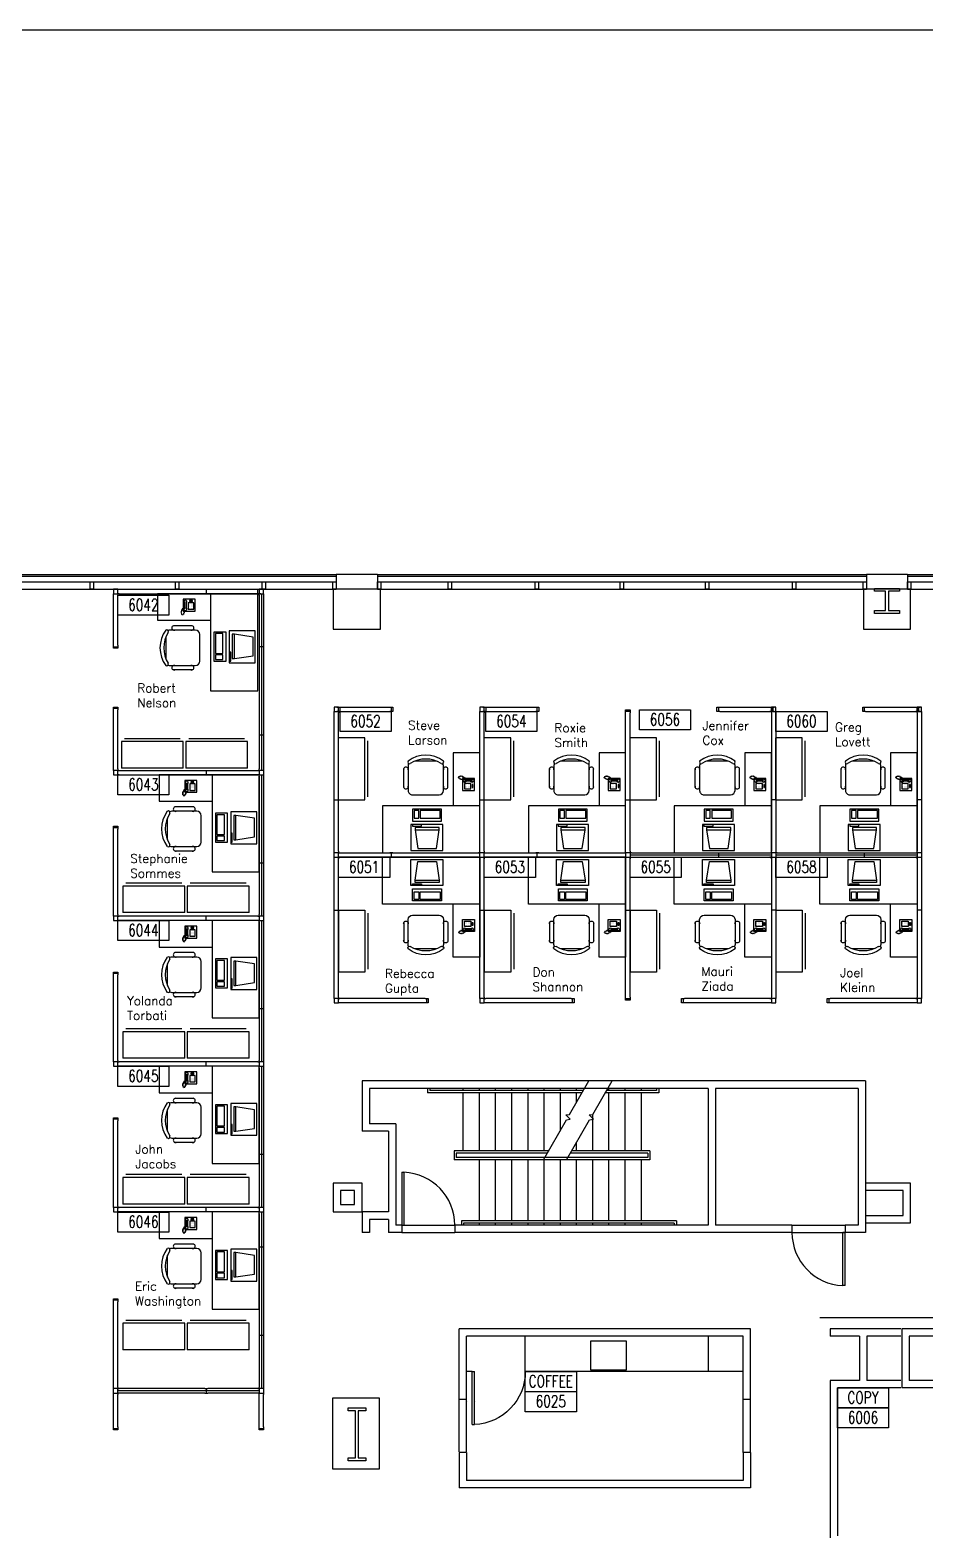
# Model space of a CAD drawing. Header units: inches. Extents: x 619 to 14864, y 611 to 3754.
# Drawn here: x 5140 to 5748, y 2735 to 3754 of the extents above; entities that cross this region are included whole.
import ezdxf
from ezdxf.enums import TextEntityAlignment as Align

# ---------------------------------------------------------------- set-up
doc = ezdxf.new("R2010")
doc.units = ezdxf.units.IN
doc.header["$MEASUREMENT"] = 0
doc.linetypes.add('HIDDEN', pattern=[0.375, 0.25, -0.125])
doc.layers.get('0').update_dxf_attribs({"linetype": 'CONTINUOUS'})
for name, color, linetype in [('A-DOOR-TRIM-3D', 7, 'CONTINUOUS'), ('CHAIRS', 4, 'CONTINUOUS'), ('CPU', 6, 'CONTINUOUS'), ('E-B-CORE', 8, 'CONTINUOUS'), ('E-B-FURR', 6, 'CONTINUOUS'), ('E-B-GLAZ', 8, 'CONTINUOUS'), ('E-B-MULL', 8, 'CONTINUOUS'), ('E-B-SHEL', 2, 'CONTINUOUS'), ('E-C-HEAD', 5, 'CONTINUOUS'), ('E-F-CASE', 4, 'CONTINUOUS'), ('E-F-DOOR', 3, 'CONTINUOUS'), ('E-F-PLMB', 2, 'CONTINUOUS'), ('E-F-STAIR', 8, 'CONTINUOUS'), ('E-S-COLM', 8, 'CONTINUOUS'), ('EMPLOYEE', 1, 'CONTINUOUS'), ('Frame', 10, 'CONTINUOUS'), ('FURNITURE', 3, 'CONTINUOUS'), ('PANELS_201', 6, 'CONTINUOUS'), ('PHONES', 4, 'CONTINUOUS'), ('RMNUM', 40, 'CONTINUOUS')]:
    doc.layers.add(name, color=color, linetype=linetype)
doc.styles.add('ARCHITXT', font='simplex.shx')
doc.styles.add('ROMANS', font='romans', dxfattribs={"width": 0.75, "height": 8})

# ---------------------------------------------------------------- blocks, each defined once
blk = doc.blocks.new('DR-36')
for p, q in [((0, 36), (0, 0)), ((0, 36), (1.5, 36)), ((1.5, 36), (1.5, 0)), ((0, 0), (1.5, 0))]:
    blk.add_line(p, q)
blk.add_arc((0, 0), 36, 0, 87.6141)
blk = doc.blocks.new('RMNUM')
at = {"layer": 'RMNUM'}
blk.add_lwpolyline([(-16.33354, 6.674702), (18.388073, 6.674702), (18.388073, -6.982766), (-16.33354, -6.982766), (-16.33354, 6.674702)], dxfattribs=at)
at = {"layer": 'RMNUM', "style": 'ROMANS', "width": 0.75}
blk.add_attdef('NUMBER', text='', height=8, dxfattribs=at).set_placement((1.027267, 0.114097), align=Align.MIDDLE_CENTER)
blk = doc.blocks.new('CHAIR7')
for p, q in [((20, 12), (3, 12)), ((5.1, 15), (17.9, 15)), ((0, 9), (0, -9)), ((23, -7.4), (23, 7.4)), ((3, -12), (20, -12)), ((5.1, -15), (17.9, -15))]:
    blk.add_line(p, q)
for centre, radius, start, end in [((3, 9), 3, 90, 180), ((5.6, 13.5), 1.56, 73.7398, 286.2602), ((17.4, 13.5), 1.56, 253.7398, 106.2602), ((20, 9), 3, 62.4156, 90), ((22.3, 11.1), 1.1, 53.3099, 212.0274), ((4.8, 0), 19.6, 327.5758, 32.4242), ((7, 0), 20, 323.1301, 36.8699), ((3, -9), 3, 180, 270), ((5.6, -13.5), 1.56, 73.7398, 286.2602), ((17.4, -13.5), 1.56, 253.7398, 106.2602), ((20, -9), 3, 270, 297.5844), ((22.3, -11.1), 1.1, 147.9726, 306.6901)]:
    blk.add_arc(centre, radius, start, end)
blk = doc.blocks.new('DESK2')
for p, q in [((33, 0), (-33, 0)), ((-33, 0), (-33, -68)), ((33, -32), (33, 0)), ((-33, -32), (33, -32)), ((-15, -68), (-15, -32)), ((-33, -68), (-15, -68))]:
    blk.add_line(p, q)
blk = doc.blocks.new('FC42X18D')
for p, q in [((-21, 0), (-21, -18)), ((-21, 0), (21, 0)), ((21, -18), (21, 0)), ((-21, -18), (21, -18)), ((-19, -20), (19, -20))]:
    blk.add_line(p, q)
blk = doc.blocks.new('RECTANG')
for p, q in [((1, 1), (0, 1)), ((0, 1), (0, 0)), ((1, 0), (1, 1)), ((0, 0), (1, 0))]:
    blk.add_line(p, q)
blk = doc.blocks.new('IBMAT', base_point=(61, 306))
for p, q in [((75, 307), (75, 306)), ((81, 307), (75, 307)), ((81, 306), (81, 307))]:
    blk.add_line(p, q)
at = {"xscale": 21, "yscale": 17, "zscale": 21}
blk.add_blockref('RECTANG', (61, 306), dxfattribs=at)
blk = doc.blocks.new('KEYBOARD', base_point=(60, 294))
for p, xscale, yscale, zscale in [((60, 294), 19, 8, 19), ((61, 295), 13, 5, 13), ((75, 295), 3, 5, 3)]:
    blk.add_blockref('RECTANG', p, dxfattribs=dict(xscale=xscale, yscale=yscale, zscale=zscale))
blk = doc.blocks.new('COMPUTER')
for p, q in [((-6.6, 16.2), (-8.5, 3.5)), ((6.1, 16.2), (-6.6, 16.2)), ((8, 3.5), (6.1, 16.2)), ((-8.5, 3.5), (-8.5, 2)), ((8, 3.5), (-8.5, 3.5)), ((-8.5, 2), (8, 2)), ((8, 2), (8, 3.5))]:
    blk.add_line(p, q)
at = {"xscale": 1.033846153846154, "yscale": 1.033846153846154, "zscale": 1.033846153846154}
for name, p in [('IBMAT', (-10.9, 0)), ('KEYBOARD', (-10, -10.5))]:
    blk.add_blockref(name, p, dxfattribs=at)
blk = doc.blocks.new('FNPHONE')
for p, q in [((-9.1, 0.2), (-9.7, 0)), ((-8.9, 0.6), (-9.5, 0.4)), ((-8.7, 1), (-9.3, 0.8)), ((-8.5, 1.4), (-9.1, 1.2)), ((-8.3, 1.8), (-8.9, 1.6)), ((-7.1, 0.6), (-7.5, -0.6)), ((-7.3, 6.5), (-7.3, 1.5)), ((-6.3, 6.5), (-6.3, 1.5)), ((-3.9, 4.8), (-3.9, 4.8)), ((-3.9, 3.9), (-3.9, 3.9)), ((-3.9, 3), (-3.9, 3)), ((-3.9, 2), (-3.9, 2)), ((-2.9, 4.8), (-2.9, 4.8)), ((-2.9, 3.9), (-2.9, 3.9)), ((-2.9, 3), (-2.9, 3)), ((-2.9, 2), (-2.9, 2)), ((-2, 4.8), (-2, 4.8)), ((-2, 3.9), (-2, 3.9)), ((-2, 3), (-2, 3)), ((-2, 2), (-2, 2)), ((-9.3, -0.2), (-9.9, -0.4)), ((-9.3, -0.6), (-9.9, -0.8)), ((-9.3, -1), (-9.9, -1.2)), ((-9.3, -1.4), (-9.9, -1.6)), ((-9.1, -1.8), (-9.7, -2)), ((-8.9, -2.2), (-9.5, -2.4)), ((-8.4, -2.5), (-9, -2.7)), ((-7.9, -2), (-8.5, -2.2)), ((-7.7, -1.6), (-8.3, -1.8)), ((-7.5, -1.2), (-8.1, -1.4)), ((-7.3, -0.8), (-7.9, -1))]:
    blk.add_line(p, q)
for centre, start, end in [((-6.8, 6.5), 298.4915, 241.5085), ((-6.8, 1.5), 118.4915, 61.5085)]:
    blk.add_arc(centre, 1.05, start, end)
for p, xscale, yscale, zscale in [((-8.2, 0), 8.20528234483245, 8.104073169521023, 8.20528234483245), ((-4.8, 1.3), 3.75, 4.375, 3.75), ((-4, 6.7), 2.03125, 0.46875, 2.03125)]:
    blk.add_blockref('RECTANG', p, dxfattribs=dict(xscale=xscale, yscale=yscale, zscale=zscale))

msp = doc.modelspace()

# ---------------------------------------------------------------- linework, layer by layer
msp.add_line((5688.7, 2797.3), (5688.7, 2797.3))
at = {"layer": 'A-DOOR-TRIM-3D'}
for p, q in [((5437.6, 2822.6), (5437.6, 2822.6, 97.5)), ((5442.6, 2822.6), (5442.6, 2822.6, 97.5))]:
    msp.add_line(p, q, dxfattribs=at)
at = {"layer": 'E-B-CORE'}
for p, q in [((5707.7, 3040), (5365.7, 3040)), ((5365.7, 3040), (5365.7, 3006)), ((5707.7, 3040), (5707.7, 2937)), ((5600.7, 3035), (5370.7, 3035)), ((5370.7, 3035), (5370.7, 3011)), ((5600.7, 3035), (5600.7, 2942)), ((5702.7, 3035), (5605.7, 3035)), ((5605.7, 3035), (5605.7, 2942)), ((5702.7, 3035), (5702.7, 2942)), ((5383.7, 3006), (5365.7, 3006)), ((5388.7, 3011), (5370.7, 3011)), ((5383.7, 3006), (5383.7, 2951)), ((5388.7, 3011), (5388.7, 2942)), ((5733.2, 2965.6), (5707.7, 2965.6)), ((5733.2, 2948.6), (5733.2, 2965.6)), ((5383.7, 2951), (5365.7, 2951)), ((5365.7, 2951), (5365.7, 2937)), ((5383.7, 2946), (5370.7, 2946)), ((5370.7, 2946), (5370.7, 2937)), ((5383.7, 2946), (5383.7, 2937)), ((5707.7, 2948.6), (5733.2, 2948.6)), ((5370.7, 2937), (5365.7, 2937)), ((5392.7, 2937), (5383.7, 2937)), ((5392.7, 2942), (5388.7, 2942)), ((5392.7, 2942), (5392.7, 2937)), ((5600.7, 2942), (5428.7, 2942)), ((5428.7, 2942), (5428.7, 2937)), ((5657.7, 2937), (5428.7, 2937)), ((5657.7, 2942), (5605.7, 2942)), ((5657.7, 2942), (5657.7, 2937)), ((5702.7, 2942), (5693.7, 2942)), ((5693.7, 2942), (5693.7, 2937)), ((5707.7, 2937), (5693.7, 2937)), ((5732.2, 2871.6), (5732.2, 2831.6)), ((5756.7, 2871.6), (5732.2, 2871.6)), ((5737.2, 2866.6), (5737.2, 2836.6)), ((5756.7, 2866.6), (5737.2, 2866.6)), ((5881.2, 2836.6), (5737.2, 2836.6)), ((5881.2, 2831.6), (5732.2, 2831.6))]:
    msp.add_line(p, q, dxfattribs=at)
for points in [[(5365.7, 2970.6), (5346.2, 2970.6), (5346.2, 2951), (5365.7, 2951)], [(5360.7, 2965.6), (5351.2, 2965.6), (5351.2, 2956), (5360.7, 2956)]]:
    msp.add_lwpolyline(points, close=True, dxfattribs=at)
for points in [[(5738.2, 2970.6), (5707.7, 2970.6)], [(5707.7, 2943.6), (5738.2, 2943.6), (5738.2, 2970.6)]]:
    msp.add_lwpolyline(points, dxfattribs=at)
at = {"layer": 'E-B-FURR'}
for p, q in [((5016.2, 3374), (5348.2, 3374)), ((5376.2, 3374), (5708.2, 3374)), ((5736.2, 3374), (6068.2, 3374)), ((5629.6, 2871.6), (5431.6, 2871.6)), ((5431.6, 2823.6), (5431.6, 2871.6)), ((5624.6, 2866.6), (5436.6, 2866.6)), ((5436.6, 2823.6), (5436.6, 2866.6)), ((5624.6, 2823.6), (5624.6, 2866.6)), ((5629.6, 2823.6), (5629.6, 2871.6)), ((5731.6, 2871.6), (5683.6, 2871.6)), ((5683.6, 2871.6), (5683.6, 2866.6)), ((5703.6, 2866.6), (5683.6, 2866.6)), ((5703.6, 2866.6), (5703.6, 2836.6)), ((5708.6, 2866.6), (5708.6, 2836.6)), ((5731.6, 2866.6), (5708.6, 2866.6)), ((5703.6, 2836.6), (5683.6, 2836.6)), ((5683.6, 2836.6), (5683.6, 2729)), ((5731.6, 2836.6), (5708.6, 2836.6)), ((5436.6, 2823.6), (5431.6, 2823.6)), ((5629.6, 2823.6), (5624.6, 2823.6)), ((5731.6, 2831.6), (5688.6, 2831.6)), ((5688.6, 2831.6), (5688.6, 2731.1)), ((5431.6, 2787.6), (5431.6, 2763.6)), ((5436.6, 2787.6), (5431.6, 2787.6)), ((5436.6, 2787.6), (5436.6, 2768.6)), ((5624.6, 2787.6), (5624.6, 2768.6)), ((5629.6, 2787.6), (5624.6, 2787.6)), ((5629.6, 2787.6), (5629.6, 2763.6)), ((5629.6, 2763.6), (5431.6, 2763.6)), ((5624.6, 2768.6), (5436.6, 2768.6))]:
    msp.add_line(p, q, dxfattribs=at)
for points in [[(5378.2, 3374), (5346.2, 3374), (5346.2, 3347), (5378.2, 3347)], [(5738.2, 3374), (5706.2, 3374), (5706.2, 3347), (5738.2, 3347)], [(5377.6, 2824.6), (5345.6, 2824.6), (5345.6, 2776.6), (5377.6, 2776.6)]]:
    msp.add_lwpolyline(points, close=True, dxfattribs=at)
at = {"layer": 'E-B-GLAZ'}
for p, q in [((5016.2, 3384), (5348.2, 3384)), ((5016.2, 3383), (5348.2, 3383)), ((5376.2, 3384), (5708.2, 3384)), ((5376.2, 3383), (5708.2, 3383)), ((5736.2, 3384), (6068.2, 3384)), ((5736.2, 3383), (6068.2, 3383)), ((5016.2, 3379), (5348.2, 3379)), ((5376.2, 3379), (5708.2, 3379)), ((5736.2, 3379), (6068.2, 3379))]:
    msp.add_line(p, q, dxfattribs=at)
at = {"layer": 'E-B-MULL'}
for points in [[(5183.3, 3379), (5183.3, 3374), (5181.1, 3374), (5181.1, 3379)], [(5241.2, 3379), (5241.2, 3374), (5239, 3374), (5239, 3379)], [(5300.2, 3379), (5300.2, 3374), (5298, 3374), (5298, 3379)], [(5348.2, 3379), (5348.2, 3374), (5346, 3374), (5346, 3379)], [(5378.5, 3379), (5378.5, 3374), (5376.2, 3374), (5376.2, 3379)], [(5426.5, 3379), (5426.5, 3374), (5424.2, 3374), (5424.2, 3379)], [(5485.5, 3379), (5485.5, 3374), (5483.2, 3374), (5483.2, 3379)], [(5543.3, 3379), (5543.3, 3374), (5541.1, 3374), (5541.1, 3379)], [(5601.2, 3379), (5601.2, 3374), (5599, 3374), (5599, 3379)], [(5660.2, 3379), (5660.2, 3374), (5658, 3374), (5658, 3379)], [(5708.2, 3379), (5708.2, 3374), (5706, 3374), (5706, 3379)], [(5738.5, 3379), (5738.5, 3374), (5736.2, 3374), (5736.2, 3379)]]:
    msp.add_lwpolyline(points, close=True, dxfattribs=at)
at = {"layer": 'E-B-SHEL'}
for p, q in [((5348.2, 3384), (5348.2, 3374)), ((5376.2, 3384), (5348.2, 3384)), ((5376.2, 3384), (5376.2, 3374)), ((5708.2, 3384), (5708.2, 3374)), ((5736.2, 3384), (5708.2, 3384)), ((5736.2, 3384), (5736.2, 3374)), ((5376.2, 3374), (5348.2, 3374)), ((5736.2, 3374), (5708.2, 3374))]:
    msp.add_line(p, q, dxfattribs=at)
at = {"layer": 'E-C-HEAD'}
for p, q in [((5392.7, 2942), (5428.7, 2942)), ((5392.7, 2937), (5428.7, 2937)), ((5657.7, 2942), (5693.7, 2942)), ((5657.7, 2937), (5693.7, 2937)), ((6365.6, 2879.1), (5676.7, 2879.1)), ((5431.6, 2788), (5431.6, 2824)), ((5436.6, 2788), (5436.6, 2824)), ((5624.6, 2787.6), (5624.6, 2823.6)), ((5629.6, 2787.6), (5629.6, 2823.6))]:
    msp.add_line(p, q, dxfattribs=at)
at = {"layer": 'E-F-CASE'}
for p, q in [((5476.6, 2842.6), (5476.6, 2866.6)), ((5440.6, 2842.6), (5436.6, 2842.6)), ((5624.6, 2842.6), (5476.6, 2842.6))]:
    msp.add_line(p, q, dxfattribs=at)
at = {"layer": 'E-F-CASE', "linetype": 'HIDDEN'}
msp.add_line((5601.1, 2842.6), (5601.1, 2866.6), dxfattribs=at)
at = {"layer": 'E-F-PLMB'}
for p, q in [((5521.2, 2843.5), (5521.2, 2863.5)), ((5521.2, 2863.5), (5545.2, 2863.5)), ((5545.2, 2863.5), (5545.2, 2843.5)), ((5545.2, 2843.5), (5521.2, 2843.5))]:
    msp.add_line(p, q, dxfattribs=at)
at = {"layer": 'E-F-STAIR'}
for p, q in [((5410.2, 3035), (5410.2, 3032)), ((5515.2, 3032), (5410.2, 3032)), ((5411.7, 3035), (5411.7, 3033.5)), ((5516.1, 3033.5), (5411.7, 3033.5)), ((5434.2, 3035), (5434.2, 3033.5)), ((5434.2, 3032), (5434.2, 2992.5)), ((5445.2, 3035), (5445.2, 3033.5)), ((5445.2, 3032), (5445.2, 2992.5)), ((5456.2, 3035), (5456.2, 3033.5)), ((5456.2, 3032), (5456.2, 2992.5)), ((5467.2, 3035), (5467.2, 3033.5)), ((5467.2, 3032), (5467.2, 2992.5)), ((5478.2, 3035), (5478.2, 3033.5)), ((5478.2, 3032), (5478.2, 2992.5)), ((5489.2, 3035), (5489.2, 3033.5)), ((5489.2, 3032), (5489.2, 2992.5)), ((5500.2, 3035), (5500.2, 3033.5)), ((5500.2, 3032), (5500.2, 3006)), ((5511.2, 3035), (5511.2, 3033.5)), ((5511.2, 3032), (5511.2, 3025.1)), ((5567.2, 3032), (5530.9, 3032)), ((5565.7, 3033.5), (5531.7, 3033.5)), ((5533.2, 3035), (5533.2, 3033.5)), ((5533.2, 3032), (5533.2, 2992.5)), ((5544.2, 3035), (5544.2, 3033.5)), ((5544.2, 3032), (5544.2, 2992.5)), ((5555.2, 3035), (5555.2, 3033.5)), ((5555.2, 3032), (5555.2, 2992.5)), ((5565.7, 3035), (5565.7, 3033.5)), ((5567.2, 3035), (5567.2, 3032)), ((5522.2, 3017.3), (5522.2, 2992.5)), ((5511.2, 2997.9), (5511.2, 2992.5)), ((5492.4, 2992.5), (5428.2, 2992.5)), ((5428.2, 2992.5), (5428.2, 2986.5)), ((5561.2, 2986.5), (5428.2, 2986.5)), ((5491.5, 2991), (5429.7, 2991)), ((5429.7, 2991), (5429.7, 2988)), ((5559.7, 2988), (5429.7, 2988)), ((5445.2, 2986.5), (5445.2, 2945)), ((5456.2, 2986.5), (5456.2, 2945)), ((5467.2, 2986.5), (5467.2, 2945)), ((5478.2, 2986.5), (5478.2, 2945)), ((5489.2, 2986.5), (5489.2, 2945)), ((5500.2, 2986.5), (5500.2, 2945)), ((5559.7, 2991), (5507.2, 2991)), ((5561.2, 2992.5), (5508.1, 2992.5)), ((5511.2, 2986.5), (5511.2, 2945)), ((5522.2, 2986.5), (5522.2, 2945)), ((5533.2, 2986.5), (5533.2, 2945)), ((5544.2, 2986.5), (5544.2, 2945)), ((5555.2, 2986.5), (5555.2, 2945)), ((5559.7, 2991), (5559.7, 2988)), ((5561.2, 2992.5), (5561.2, 2986.5)), ((5579.2, 2945), (5433.2, 2945)), ((5433.2, 2945), (5433.2, 2942)), ((5579.2, 2945), (5579.2, 2942)), ((5577.7, 2943.5), (5434.7, 2943.5)), ((5434.7, 2943.5), (5434.7, 2942)), ((5445.2, 2943.5), (5445.2, 2942)), ((5456.2, 2943.5), (5456.2, 2942)), ((5467.2, 2943.5), (5467.2, 2942)), ((5478.2, 2943.5), (5478.2, 2942)), ((5489.2, 2943.5), (5489.2, 2942)), ((5500.2, 2943.5), (5500.2, 2942)), ((5511.2, 2943.5), (5511.2, 2942)), ((5522.2, 2943.5), (5522.2, 2942)), ((5533.2, 2943.5), (5533.2, 2942)), ((5544.2, 2943.5), (5544.2, 2942)), ((5555.2, 2943.5), (5555.2, 2942)), ((5577.7, 2943.5), (5577.7, 2942))]:
    msp.add_line(p, q, dxfattribs=at)
for points in [[(5489, 2986.5), (5504.6, 3013.7), (5507.1, 3014), (5504.2, 3016.9), (5506.7, 3017.3), (5519.8, 3040)], [(5504.6, 2986.5), (5520.3, 3013.7), (5522.8, 3014), (5519.9, 3016.9), (5522.4, 3017.3), (5535.5, 3040)]]:
    msp.add_lwpolyline(points, dxfattribs=at)
at = {"layer": 'E-S-COLM'}
for points in [[(5713.7, 3372.6), (5713.7, 3374.6), (5730.7, 3374.6), (5730.7, 3372.6), (5723.2, 3372.6), (5723.2, 3359.6), (5730.7, 3359.6), (5730.7, 3357.6), (5713.7, 3357.6), (5713.7, 3359.6), (5721.2, 3359.6), (5721.2, 3372.6)], [(5356.2, 2816), (5356.2, 2818), (5368.2, 2818), (5368.2, 2816), (5363.2, 2816), (5363.2, 2784), (5368.2, 2784), (5368.2, 2782), (5356.2, 2782), (5356.2, 2784), (5361.2, 2784), (5361.2, 2816)]]:
    msp.add_lwpolyline(points, close=True, dxfattribs=at)
at = {"layer": 'Frame', "lineweight": -3}
msp.add_lwpolyline([(4397.2, 3753.9), (7341.3, 3753.9), (7341.3, 610.7), (4397.2, 610.7)], close=True, dxfattribs=at)
at = {"layer": 'PANELS_201', "linetype": 'Continuous'}
for p, q in [((5258.9, 3374), (5260.9, 3374)), ((5259.9, 3374), (5259.9, 3371)), ((5295.9, 3374), (5295.9, 3371)), ((5258.9, 3371), (5260.9, 3371)), ((5349.7, 3291), (5349.7, 3294)), ((5448.7, 3291), (5448.7, 3294)), ((5644.7, 3294), (5644.7, 3291)), ((5743.7, 3294), (5743.7, 3291)), ((5350.7, 3195), (5384.7, 3195)), ((5384.7, 3192), (5350.7, 3192)), ((5386.7, 3195), (5444.7, 3195)), ((5444.7, 3192), (5386.7, 3192)), ((5449.7, 3195), (5483.7, 3195)), ((5483.7, 3192), (5449.7, 3192)), ((5485.7, 3195), (5543.7, 3195)), ((5543.7, 3192), (5485.7, 3192))]:
    msp.add_line(p, q, dxfattribs=at)
for points in [[(5199.9, 3374), (5196.9, 3374), (5196.9, 3371)], [(5200.9, 3371), (5199.9, 3371), (5199.9, 3374), (5200.9, 3374)], [(5200.9, 3374), (5258.9, 3374)], [(5260.9, 3374), (5294.9, 3374)], [(5296.9, 3371), (5295.9, 3371), (5294.9, 3371), (5294.9, 3374), (5296.9, 3374)], [(5294.9, 3374), (5295.9, 3374), (5295.9, 3371), (5294.9, 3371)], [(5298.9, 3371), (5298.9, 3374), (5295.9, 3374)], [(5196.9, 3370), (5196.9, 3371), (5199.9, 3371), (5199.9, 3370)], [(5196.9, 3336), (5196.9, 3370)], [(5199.9, 3336), (5199.9, 3370)], [(5200.9, 3371), (5258.9, 3371)], [(5260.9, 3371), (5294.9, 3371)], [(5295.9, 3370), (5295.9, 3371), (5298.9, 3371), (5298.9, 3370)], [(5295.9, 3370), (5295.9, 3336)], [(5297.4, 3371), (5297.4, 3335)], [(5298.9, 3370), (5298.9, 3336)], [(5199.9, 3336), (5199.9, 3335), (5199.9, 3334), (5196.9, 3334), (5196.9, 3336)], [(5196.9, 3335), (5199.9, 3335)], [(5295.9, 3336), (5295.9, 3334)], [(5298.9, 3335), (5295.9, 3335)], [(5295.9, 3334), (5295.9, 3276)], [(5297.4, 3335), (5297.4, 3275)], [(5298.9, 3336), (5298.9, 3334)], [(5298.9, 3334), (5298.9, 3276)], [(5196.9, 3292), (5196.9, 3293), (5196.9, 3294), (5199.9, 3294), (5199.9, 3292)], [(5199.9, 3293), (5196.9, 3293)], [(5196.9, 3252), (5196.9, 3292)], [(5199.9, 3252), (5199.9, 3292)], [(5349.7, 3294), (5346.7, 3294), (5346.7, 3291)], [(5348.7, 3294), (5349.7, 3294), (5350.7, 3294), (5350.7, 3291), (5348.7, 3291)], [(5350.7, 3291), (5349.7, 3291), (5349.7, 3294), (5350.7, 3294)], [(5350.7, 3294), (5384.7, 3294)], [(5384.7, 3294), (5385.7, 3294), (5386.7, 3294), (5386.7, 3291), (5384.7, 3291)], [(5385.7, 3291), (5385.7, 3294)], [(5448.7, 3294), (5445.7, 3294), (5445.7, 3291)], [(5447.7, 3294), (5448.7, 3294), (5449.7, 3294), (5449.7, 3291), (5447.7, 3291)], [(5449.7, 3291), (5448.7, 3291), (5448.7, 3294), (5449.7, 3294)], [(5449.7, 3294), (5483.7, 3294)], [(5483.7, 3294), (5484.7, 3294), (5485.7, 3294), (5485.7, 3291), (5483.7, 3291)], [(5484.7, 3291), (5484.7, 3294)], [(5544.7, 3290), (5544.7, 3291), (5544.7, 3292), (5547.7, 3292), (5547.7, 3290)], [(5608.7, 3291), (5607.7, 3291), (5606.7, 3291), (5606.7, 3294), (5608.7, 3294)], [(5607.7, 3294), (5607.7, 3291)], [(5608.7, 3294), (5642.7, 3294)], [(5642.7, 3294), (5643.7, 3294), (5643.7, 3291), (5642.7, 3291)], [(5645.7, 3291), (5644.7, 3291), (5643.7, 3291), (5643.7, 3294), (5645.7, 3294)], [(5646.7, 3291), (5646.7, 3294), (5643.7, 3294)], [(5707.7, 3291), (5706.7, 3291), (5705.7, 3291), (5705.7, 3294), (5707.7, 3294)], [(5706.7, 3294), (5706.7, 3291)], [(5707.7, 3294), (5741.7, 3294)], [(5741.7, 3294), (5742.7, 3294), (5742.7, 3291), (5741.7, 3291)], [(5744.7, 3291), (5743.7, 3291), (5742.7, 3291), (5742.7, 3294), (5744.7, 3294)], [(5745.7, 3291), (5745.7, 3294), (5742.7, 3294)], [(5346.7, 3290), (5346.7, 3291), (5349.7, 3291), (5349.7, 3290)], [(5346.7, 3232), (5346.7, 3290)], [(5349.7, 3232), (5349.7, 3290)], [(5350.7, 3291), (5384.7, 3291)], [(5445.7, 3290), (5445.7, 3291), (5448.7, 3291), (5448.7, 3290)], [(5445.7, 3232), (5445.7, 3290)], [(5448.7, 3232), (5448.7, 3290)], [(5449.7, 3291), (5483.7, 3291)], [(5547.7, 3291), (5544.7, 3291)], [(5544.7, 3232), (5544.7, 3290)], [(5547.7, 3232), (5547.7, 3290)], [(5608.7, 3291), (5642.7, 3291)], [(5643.7, 3290), (5643.7, 3291), (5646.7, 3291), (5646.7, 3290)], [(5643.7, 3290), (5643.7, 3232)], [(5646.7, 3290), (5646.7, 3232)], [(5707.7, 3291), (5741.7, 3291)], [(5742.7, 3290), (5742.7, 3291), (5745.7, 3291), (5745.7, 3290)], [(5742.7, 3290), (5742.7, 3232)], [(5745.7, 3290), (5745.7, 3232)], [(5295.9, 3276), (5295.9, 3274)], [(5298.9, 3275), (5295.9, 3275)], [(5295.9, 3274), (5295.9, 3252)], [(5297.4, 3275), (5297.4, 3251)], [(5298.9, 3276), (5298.9, 3274)], [(5298.9, 3274), (5298.9, 3252)], [(5199.9, 3252), (5199.9, 3251), (5196.9, 3251), (5196.9, 3252)], [(5196.9, 3251), (5196.9, 3248), (5199.9, 3248)], [(5200.9, 3248), (5199.9, 3248), (5199.9, 3251), (5200.9, 3251)], [(5200.9, 3251), (5258.9, 3251)], [(5258.9, 3251), (5260.9, 3251)], [(5259.9, 3251), (5259.9, 3248)], [(5260.9, 3251), (5294.9, 3251)], [(5294.9, 3251), (5295.9, 3251), (5295.9, 3248), (5294.9, 3248)], [(5298.9, 3252), (5298.9, 3251), (5295.9, 3251), (5295.9, 3252)], [(5298.9, 3251), (5298.9, 3248)], [(5200.9, 3248), (5258.9, 3248)], [(5258.9, 3248), (5260.9, 3248)], [(5260.9, 3248), (5294.9, 3248)], [(5295.9, 3247), (5295.9, 3248), (5298.9, 3248), (5298.9, 3247)], [(5295.9, 3247), (5295.9, 3189)], [(5297.4, 3248), (5297.4, 3188)], [(5298.9, 3247), (5298.9, 3189)], [(5346.7, 3230), (5346.7, 3232)], [(5346.7, 3231), (5349.7, 3231)], [(5346.7, 3196), (5346.7, 3230)], [(5349.7, 3230), (5349.7, 3232)], [(5349.7, 3196), (5349.7, 3230)], [(5445.7, 3230), (5445.7, 3232)], [(5445.7, 3231), (5448.7, 3231)], [(5445.7, 3196), (5445.7, 3230)], [(5448.7, 3230), (5448.7, 3232)], [(5448.7, 3196), (5448.7, 3230)], [(5544.7, 3230), (5544.7, 3232)], [(5544.7, 3231), (5547.7, 3231)], [(5544.7, 3196), (5544.7, 3230)], [(5547.7, 3230), (5547.7, 3232)], [(5547.7, 3196), (5547.7, 3230)], [(5643.7, 3232), (5643.7, 3230)], [(5646.7, 3231), (5643.7, 3231)], [(5643.7, 3230), (5643.7, 3196)], [(5646.7, 3232), (5646.7, 3230)], [(5646.7, 3230), (5646.7, 3196)], [(5742.7, 3232), (5742.7, 3230)], [(5745.7, 3231), (5742.7, 3231)], [(5742.7, 3230), (5742.7, 3196)], [(5745.7, 3232), (5745.7, 3230)], [(5745.7, 3230), (5745.7, 3196)], [(5196.9, 3211), (5196.9, 3212), (5196.9, 3213), (5199.9, 3213), (5199.9, 3211)], [(5199.9, 3212), (5196.9, 3212)], [(5196.9, 3153), (5196.9, 3211)], [(5199.9, 3153), (5199.9, 3211)], [(5349.7, 3196), (5349.7, 3195), (5346.7, 3195), (5346.7, 3196)], [(5346.7, 3192), (5346.7, 3195)], [(5346.7, 3191), (5346.7, 3192), (5349.7, 3192), (5349.7, 3191)], [(5346.7, 3157), (5346.7, 3191)], [(5350.7, 3192), (5349.7, 3192), (5349.7, 3195), (5350.7, 3195)], [(5349.7, 3157), (5349.7, 3191)], [(5386.7, 3195), (5384.7, 3195)], [(5386.7, 3192), (5384.7, 3192)], [(5385.7, 3192), (5385.7, 3195)], [(5444.7, 3192), (5445.7, 3192), (5445.7, 3195), (5444.7, 3195)], [(5448.7, 3196), (5448.7, 3195), (5445.7, 3195), (5445.7, 3196)], [(5445.7, 3191), (5445.7, 3192), (5448.7, 3192), (5448.7, 3191)], [(5445.7, 3157), (5445.7, 3191)], [(5449.7, 3192), (5448.7, 3192), (5448.7, 3195), (5449.7, 3195)], [(5448.7, 3157), (5448.7, 3191)], [(5485.7, 3195), (5483.7, 3195)], [(5485.7, 3192), (5483.7, 3192)], [(5484.7, 3192), (5484.7, 3195)], [(5543.7, 3195), (5544.7, 3195), (5544.7, 3192), (5543.7, 3192)], [(5547.7, 3196), (5547.7, 3195), (5544.7, 3195), (5544.7, 3196)], [(5544.7, 3191), (5544.7, 3192), (5547.7, 3192), (5547.7, 3191)], [(5544.7, 3157), (5544.7, 3191)], [(5548.7, 3195), (5547.7, 3195), (5547.7, 3192), (5548.7, 3192)], [(5547.7, 3193.5), (5607.7, 3193.5)], [(5547.7, 3157), (5547.7, 3191)], [(5548.7, 3195), (5606.7, 3195)], [(5548.7, 3192), (5606.7, 3192)], [(5606.7, 3195), (5608.7, 3195)], [(5606.7, 3192), (5608.7, 3192)], [(5607.7, 3195), (5607.7, 3192)], [(5607.7, 3193.5), (5643.7, 3193.5)], [(5608.7, 3195), (5642.7, 3195)], [(5608.7, 3192), (5642.7, 3192)], [(5642.7, 3195), (5643.7, 3195), (5643.7, 3192), (5642.7, 3192)], [(5646.7, 3196), (5646.7, 3195), (5643.7, 3195), (5643.7, 3196)], [(5643.7, 3191), (5643.7, 3192), (5646.7, 3192), (5646.7, 3191)], [(5643.7, 3191), (5643.7, 3157)], [(5647.7, 3195), (5646.7, 3195), (5646.7, 3192), (5647.7, 3192)], [(5646.7, 3193.5), (5706.7, 3193.5)], [(5646.7, 3191), (5646.7, 3157)], [(5647.7, 3195), (5705.7, 3195)], [(5647.7, 3192), (5705.7, 3192)], [(5705.7, 3195), (5707.7, 3195)], [(5705.7, 3192), (5707.7, 3192)], [(5706.7, 3195), (5706.7, 3192)], [(5706.7, 3193.5), (5742.7, 3193.5)], [(5707.7, 3195), (5741.7, 3195)], [(5707.7, 3192), (5741.7, 3192)], [(5741.7, 3195), (5742.7, 3195), (5742.7, 3192), (5741.7, 3192)], [(5745.7, 3196), (5745.7, 3195), (5742.7, 3195), (5742.7, 3196)], [(5742.7, 3191), (5742.7, 3192), (5745.7, 3192), (5745.7, 3191)], [(5742.7, 3191), (5742.7, 3157)], [(5745.7, 3195), (5745.7, 3192)], [(5745.7, 3191), (5745.7, 3157)], [(5295.9, 3189), (5295.9, 3187)], [(5298.9, 3188), (5295.9, 3188)], [(5295.9, 3187), (5295.9, 3153)], [(5297.4, 3188), (5297.4, 3152)], [(5298.9, 3189), (5298.9, 3187)], [(5298.9, 3187), (5298.9, 3153)], [(5199.9, 3153), (5199.9, 3152), (5196.9, 3152), (5196.9, 3153)], [(5196.9, 3152), (5196.9, 3149), (5199.9, 3149)], [(5200.9, 3149), (5199.9, 3149), (5199.9, 3152), (5200.9, 3152)], [(5258.9, 3152), (5200.9, 3152)], [(5258.9, 3149), (5200.9, 3149)], [(5260.9, 3152), (5258.9, 3152)], [(5260.9, 3149), (5258.9, 3149)], [(5259.9, 3149), (5259.9, 3152)], [(5294.9, 3152), (5260.9, 3152)], [(5294.9, 3149), (5260.9, 3149)], [(5294.9, 3152), (5295.9, 3152), (5295.9, 3149), (5294.9, 3149)], [(5298.9, 3153), (5298.9, 3152), (5295.9, 3152), (5295.9, 3153)], [(5295.9, 3148), (5295.9, 3149), (5298.9, 3149), (5298.9, 3148)], [(5297.4, 3149), (5297.4, 3089)], [(5298.9, 3152), (5298.9, 3149)], [(5346.7, 3155), (5346.7, 3157)], [(5346.7, 3156), (5349.7, 3156)], [(5346.7, 3097), (5346.7, 3155)], [(5349.7, 3155), (5349.7, 3157)], [(5349.7, 3097), (5349.7, 3155)], [(5445.7, 3155), (5445.7, 3157)], [(5445.7, 3156), (5448.7, 3156)], [(5445.7, 3097), (5445.7, 3155)], [(5448.7, 3155), (5448.7, 3157)], [(5448.7, 3097), (5448.7, 3155)], [(5544.7, 3155), (5544.7, 3157)], [(5544.7, 3156), (5547.7, 3156)], [(5544.7, 3097), (5544.7, 3155)], [(5547.7, 3155), (5547.7, 3157)], [(5547.7, 3097), (5547.7, 3155)], [(5643.7, 3157), (5643.7, 3155)], [(5646.7, 3156), (5643.7, 3156)], [(5643.7, 3155), (5643.7, 3097)], [(5646.7, 3157), (5646.7, 3155)], [(5646.7, 3155), (5646.7, 3097)], [(5742.7, 3157), (5742.7, 3155)], [(5745.7, 3156), (5742.7, 3156)], [(5742.7, 3155), (5742.7, 3097)], [(5745.7, 3157), (5745.7, 3155)], [(5745.7, 3155), (5745.7, 3097)], [(5295.9, 3148), (5295.9, 3090)], [(5298.9, 3148), (5298.9, 3090)], [(5196.9, 3112), (5196.9, 3113), (5196.9, 3114), (5199.9, 3114), (5199.9, 3112)], [(5199.9, 3113), (5196.9, 3113)], [(5196.9, 3054), (5196.9, 3112)], [(5199.9, 3054), (5199.9, 3112)], [(5295.9, 3090), (5295.9, 3088)], [(5298.9, 3089), (5295.9, 3089)], [(5295.9, 3088), (5295.9, 3054)], [(5297.4, 3089), (5297.4, 3053)], [(5298.9, 3090), (5298.9, 3088)], [(5298.9, 3088), (5298.9, 3054)], [(5349.7, 3097), (5349.7, 3096), (5346.7, 3096), (5346.7, 3097)], [(5346.7, 3096), (5346.7, 3093), (5349.7, 3093)], [(5350.7, 3093), (5349.7, 3093), (5349.7, 3096), (5350.7, 3096)], [(5408.7, 3096), (5350.7, 3096)], [(5408.7, 3093), (5350.7, 3093)], [(5408.7, 3096), (5409.7, 3096), (5410.7, 3096), (5410.7, 3093), (5408.7, 3093)], [(5409.7, 3093), (5409.7, 3096)], [(5448.7, 3097), (5448.7, 3096), (5445.7, 3096), (5445.7, 3097)], [(5445.7, 3096), (5445.7, 3093), (5448.7, 3093)], [(5449.7, 3093), (5448.7, 3093), (5448.7, 3096), (5449.7, 3096)], [(5507.7, 3096), (5449.7, 3096)], [(5507.7, 3093), (5449.7, 3093)], [(5507.7, 3096), (5508.7, 3096), (5509.7, 3096), (5509.7, 3093), (5507.7, 3093)], [(5508.7, 3093), (5508.7, 3096)], [(5547.7, 3097), (5547.7, 3096), (5547.7, 3095), (5544.7, 3095), (5544.7, 3097)], [(5544.7, 3096), (5547.7, 3096)], [(5584.7, 3093), (5583.7, 3093), (5582.7, 3093), (5582.7, 3096), (5584.7, 3096)], [(5583.7, 3096), (5583.7, 3093)], [(5642.7, 3096), (5584.7, 3096)], [(5642.7, 3093), (5584.7, 3093)], [(5642.7, 3096), (5643.7, 3096), (5643.7, 3093), (5642.7, 3093)], [(5646.7, 3097), (5646.7, 3096), (5643.7, 3096), (5643.7, 3097)], [(5643.7, 3093), (5646.7, 3093), (5646.7, 3096)], [(5683.7, 3093), (5682.7, 3093), (5681.7, 3093), (5681.7, 3096), (5683.7, 3096)], [(5682.7, 3096), (5682.7, 3093)], [(5741.7, 3096), (5683.7, 3096)], [(5741.7, 3093), (5683.7, 3093)], [(5741.7, 3096), (5742.7, 3096), (5742.7, 3093), (5741.7, 3093)], [(5745.7, 3097), (5745.7, 3096), (5742.7, 3096), (5742.7, 3097)], [(5742.7, 3093), (5745.7, 3093), (5745.7, 3096)], [(5199.9, 3054), (5199.9, 3053), (5196.9, 3053), (5196.9, 3054)], [(5196.9, 3053), (5196.9, 3050), (5199.9, 3050)], [(5200.9, 3050), (5199.9, 3050), (5199.9, 3053), (5200.9, 3053)], [(5258.9, 3053), (5200.9, 3053)], [(5258.9, 3050), (5200.9, 3050)], [(5260.9, 3053), (5258.9, 3053)], [(5260.9, 3050), (5258.9, 3050)], [(5259.9, 3050), (5259.9, 3053)], [(5294.9, 3053), (5260.9, 3053)], [(5294.9, 3050), (5260.9, 3050)], [(5294.9, 3053), (5295.9, 3053), (5295.9, 3050), (5294.9, 3050)], [(5298.9, 3054), (5298.9, 3053), (5295.9, 3053), (5295.9, 3054)], [(5295.9, 3049), (5295.9, 3050), (5298.9, 3050), (5298.9, 3049)], [(5295.9, 3049), (5295.9, 2991)], [(5297.4, 3050), (5297.4, 2990)], [(5298.9, 3053), (5298.9, 3050)], [(5298.9, 3049), (5298.9, 2991)], [(5196.9, 3013), (5196.9, 3014), (5196.9, 3015), (5199.9, 3015), (5199.9, 3013)], [(5199.9, 3014), (5196.9, 3014)], [(5196.9, 2955), (5196.9, 3013)], [(5199.9, 2955), (5199.9, 3013)], [(5295.9, 2991), (5295.9, 2989)], [(5298.9, 2990), (5295.9, 2990)], [(5295.9, 2989), (5295.9, 2955)], [(5297.4, 2990), (5297.4, 2954)], [(5298.9, 2991), (5298.9, 2989)], [(5298.9, 2989), (5298.9, 2955)], [(5199.9, 2955), (5199.9, 2954), (5196.9, 2954), (5196.9, 2955)], [(5298.9, 2955), (5298.9, 2954), (5295.9, 2954), (5295.9, 2955)], [(5196.9, 2954), (5196.9, 2951), (5199.9, 2951)], [(5200.9, 2951), (5199.9, 2951), (5199.9, 2954), (5200.9, 2954)], [(5258.9, 2954), (5200.9, 2954)], [(5258.9, 2951), (5200.9, 2951)], [(5260.9, 2954), (5258.9, 2954)], [(5260.9, 2951), (5258.9, 2951)], [(5259.9, 2951), (5259.9, 2954)], [(5294.9, 2954), (5260.9, 2954)], [(5294.9, 2951), (5260.9, 2951)], [(5294.9, 2954), (5295.9, 2954), (5295.9, 2951), (5294.9, 2951)], [(5295.9, 2950), (5295.9, 2951), (5298.9, 2951), (5298.9, 2950)], [(5295.9, 2950), (5295.9, 2928)], [(5297.4, 2951), (5297.4, 2927)], [(5298.9, 2954), (5298.9, 2951)], [(5298.9, 2950), (5298.9, 2928)], [(5295.9, 2928), (5295.9, 2926)], [(5298.9, 2927), (5295.9, 2927)], [(5295.9, 2926), (5295.9, 2868)], [(5297.4, 2927), (5297.4, 2867)], [(5298.9, 2928), (5298.9, 2926)], [(5298.9, 2926), (5298.9, 2868)], [(5196.9, 2890), (5196.9, 2891), (5196.9, 2892), (5199.9, 2892), (5199.9, 2890)], [(5199.9, 2891), (5196.9, 2891)], [(5196.9, 2832), (5196.9, 2890)], [(5199.9, 2832), (5199.9, 2890)], [(5295.9, 2868), (5295.9, 2866)], [(5298.9, 2867), (5295.9, 2867)], [(5295.9, 2866), (5295.9, 2832)], [(5297.4, 2867), (5297.4, 2831)], [(5298.9, 2868), (5298.9, 2866)], [(5298.9, 2866), (5298.9, 2832)], [(5199.9, 2832), (5199.9, 2831), (5196.9, 2831), (5196.9, 2832)], [(5196.9, 2828), (5196.9, 2831)], [(5196.9, 2827), (5196.9, 2828), (5199.9, 2828), (5199.9, 2827)], [(5196.9, 2805), (5196.9, 2827)], [(5200.9, 2828), (5199.9, 2828), (5199.9, 2831), (5200.9, 2831)], [(5259.9, 2829.5), (5199.9, 2829.5)], [(5199.9, 2805), (5199.9, 2827)], [(5258.9, 2831), (5200.9, 2831)], [(5258.9, 2828), (5200.9, 2828)], [(5258.9, 2831), (5260.9, 2831)], [(5258.9, 2828), (5260.9, 2828)], [(5259.9, 2831), (5259.9, 2828)], [(5295.9, 2829.5), (5259.9, 2829.5)], [(5294.9, 2831), (5260.9, 2831)], [(5294.9, 2828), (5260.9, 2828)], [(5294.9, 2831), (5295.9, 2831), (5295.9, 2828), (5294.9, 2828)], [(5298.9, 2832), (5298.9, 2831), (5295.9, 2831), (5295.9, 2832)], [(5295.9, 2827), (5295.9, 2828), (5298.9, 2828), (5298.9, 2827)], [(5295.9, 2805), (5295.9, 2827)], [(5298.9, 2831), (5298.9, 2828)], [(5298.9, 2805), (5298.9, 2827)], [(5199.9, 2805), (5199.9, 2804), (5199.9, 2803), (5196.9, 2803), (5196.9, 2805)], [(5196.9, 2804), (5199.9, 2804)], [(5298.9, 2805), (5298.9, 2804), (5298.9, 2803), (5295.9, 2803), (5295.9, 2805)], [(5295.9, 2804), (5298.9, 2804)]]:
    msp.add_lwpolyline(points, dxfattribs=at)

# ---------------------------------------------------------------- block references
at = {"lineweight": -3}
msp.add_blockref('RMNUM', (5216.2, 3363.3), dxfattribs=at).add_auto_attribs({'NUMBER': '6042'})
for p, values in [((5570.4, 3285.4), {'NUMBER': '6056'}), ((5367.1, 3284.3), {'NUMBER': '6052'}), ((5466.1, 3284.3), {'NUMBER': '6054'}), ((5663.1, 3284.3), {'NUMBER': '6060'}), ((5216.2, 3241.3), {'NUMBER': '6043'}), ((5366.1, 3185.3), {'NUMBER': '6051'}), ((5465.1, 3185.3), {'NUMBER': '6053'}), ((5564.1, 3185.3), {'NUMBER': '6055'}), ((5663.1, 3185.3), {'NUMBER': '6058'}), ((5216.2, 3142.3), {'NUMBER': '6044'}), ((5216.2, 3043.3), {'NUMBER': '6045'}), ((5216.2, 2944.3), {'NUMBER': '6046'}), ((5492.9, 2835.9), {'NUMBER': 'COFFEE'}), ((5492.9, 2822.3), {'NUMBER': '6025'}), ((5704.9, 2824.9), {'NUMBER': 'COPY'}), ((5704.9, 2811.3), {'NUMBER': '6006'})]:
    msp.add_blockref('RMNUM', p).add_auto_attribs(values)
at = {"layer": 'CHAIRS', "lineweight": -3}
for p, rotation in [((5255.5, 3334.2), 180), ((5409, 3234.3), 89.99999999999999), ((5508, 3234.3), 89.99999999999999), ((5607, 3234.3), 89.99999999999999), ((5706, 3234.3), 89.99999999999999), ((5256.5, 3211.2), 180), ((5256.5, 3112.2), 180), ((5256.5, 3013.2), 180), ((5256.5, 2914.2), 180)]:
    msp.add_blockref('CHAIR7', p, dxfattribs=dict(at, rotation=rotation))
at = {"layer": 'CHAIRS', "lineweight": -3, "xscale": -1, "rotation": 90}
for p in [(5409, 3152.7), (5508, 3152.7), (5607, 3152.7), (5706, 3152.7)]:
    msp.add_blockref('CHAIR7', p, dxfattribs=at)
at = {"layer": 'CPU', "lineweight": -3}
for p, rotation in [((5275.6, 3334.9), 270), ((5276.6, 3211.9), 270), ((5409.7, 3214.2), 180), ((5508.7, 3214.2), 180), ((5607.7, 3214.2), 180), ((5706.7, 3214.2), 180), ((5276.6, 3112.9), 270), ((5276.6, 3013.9), 270), ((5276.6, 2914.9), 270)]:
    msp.add_blockref('COMPUTER', p, dxfattribs=dict(at, rotation=rotation))
at = {"layer": 'CPU', "lineweight": -3, "xscale": -1}
for p in [(5409.7, 3172.8), (5508.7, 3172.8), (5607.7, 3172.8), (5706.7, 3172.8)]:
    msp.add_blockref('COMPUTER', p, dxfattribs=at)
at = {"layer": 'E-F-CASE', "extrusion": (0, 0, -1), "zscale": -1, "rotation": 180}
msp.add_blockref('DR-36', (-5440.6, 2842.6), dxfattribs=at)
msp.add_blockref('DR-36', (-5440.6, 2842.6), dxfattribs=at)
at = {"layer": 'E-F-DOOR'}
msp.add_blockref('DR-36', (5392.7, 2942), dxfattribs=at)
at = {"layer": 'E-F-DOOR', "rotation": 180}
msp.add_blockref('DR-36', (5693.7, 2937), dxfattribs=at)
at = {"layer": 'FURNITURE', "lineweight": -3}
for name, p, rotation in [('DESK2', (5294.9, 3338), 270), ('FC42X18D', (5223.3, 3252.5), 180), ('FC42X18D', (5267, 3252.5), 180), ('FC42X18D', (5349.7, 3252), 89.99999999999999), ('FC42X18D', (5448.7, 3252), 89.99999999999999), ('FC42X18D', (5547.7, 3252), 89.99999999999999), ('FC42X18D', (5646.7, 3252), 89.99999999999999), ('DESK2', (5412.7, 3195), 180), ('DESK2', (5511.7, 3195), 180), ('DESK2', (5610.7, 3195), 180), ('DESK2', (5709.7, 3195), 180), ('DESK2', (5295.9, 3215), 270), ('FC42X18D', (5224.3, 3154.4), 180), ('FC42X18D', (5268, 3154.4), 180), ('DESK2', (5295.9, 3116), 270), ('FC42X18D', (5224.3, 3055.4), 180), ('FC42X18D', (5268, 3055.4), 180), ('DESK2', (5295.9, 3017), 270), ('FC42X18D', (5224.3, 2956.4), 180), ('FC42X18D', (5268, 2956.4), 180), ('DESK2', (5295.9, 2918), 270), ('FC42X18D', (5224.3, 2857.4), 180), ('FC42X18D', (5268, 2857.4), 180)]:
    msp.add_blockref(name, p, dxfattribs=dict(at, rotation=rotation))
at = {"layer": 'FURNITURE', "lineweight": -3, "xscale": -1}
for p in [(5412.7, 3192), (5511.7, 3192), (5610.7, 3192), (5709.7, 3192)]:
    msp.add_blockref('DESK2', p, dxfattribs=at)
at = {"layer": 'FURNITURE', "lineweight": -3, "xscale": -1, "rotation": 90}
for p in [(5349.7, 3135), (5448.7, 3135), (5547.7, 3135), (5646.7, 3135)]:
    msp.add_blockref('FC42X18D', p, dxfattribs=at)
at = {"layer": 'PHONES', "lineweight": -3}
for p in [(5252.5, 3359.1), (5253.5, 3236.1), (5253.5, 3137.1), (5253.5, 3038.1), (5253.5, 2939.1)]:
    msp.add_blockref('FNPHONE', p, dxfattribs=at)
at = {"layer": 'PHONES', "lineweight": -3, "rotation": 270}
for p in [(5433.9, 3237.3), (5532.9, 3237.3), (5631.9, 3237.3), (5730.9, 3237.3)]:
    msp.add_blockref('FNPHONE', p, dxfattribs=at)
at = {"layer": 'PHONES', "lineweight": -3, "xscale": -1, "rotation": 270}
for p in [(5433.9, 3149.7), (5532.9, 3149.7), (5631.9, 3149.7), (5730.9, 3149.7)]:
    msp.add_blockref('FNPHONE', p, dxfattribs=at)

# ---------------------------------------------------------------- texts
at = {"layer": 'EMPLOYEE', "lineweight": -3, "char_height": 6, "attachment_point": 1, "style": 'ARCHITXT'}
for s, insert, width in [('\\A1;Robert\\PNelson', (5213.1, 3309.9), 24.876), ('\\A1;Steve\\PLarson', (5397, 3284.6), 24.438), ('\\A1;Roxie\\PSmith', (5496.4, 3282.9), 20.48), ('\\A1;Jennifer\\PCox', (5596.9, 3284.4), 29.709), ('\\A1;Greg\\PLovett', (5686.9, 3283.4), 22.158), ('\\A1;Stephanie\\PSommes', (5208.3, 3194.1), 37.027), ('\\A1;Rebecca\\PGupta', (5381.3, 3116), 32.067), ('\\A1;Don\\PShannon', (5481.5, 3117), 32.607), ('\\A1;Mauri\\PZiada', (5596.2, 3117.4), 20.443), ('\\A1;Joel\\PKleinn', (5690.4, 3116.6), 22.109), ('\\A1;Yolanda\\PTorbati', (5206.1, 3097.5), 30.381), ('\\A1;John\\PJacobs', (5211.8, 2996.7), 26.01), ('\\A1;Eric\\PWashington', (5211.5, 2903.6), 43.584)]:
    msp.add_mtext(s, dxfattribs=dict(at, insert=insert, width=width))

doc.saveas('drawing.dxf')
